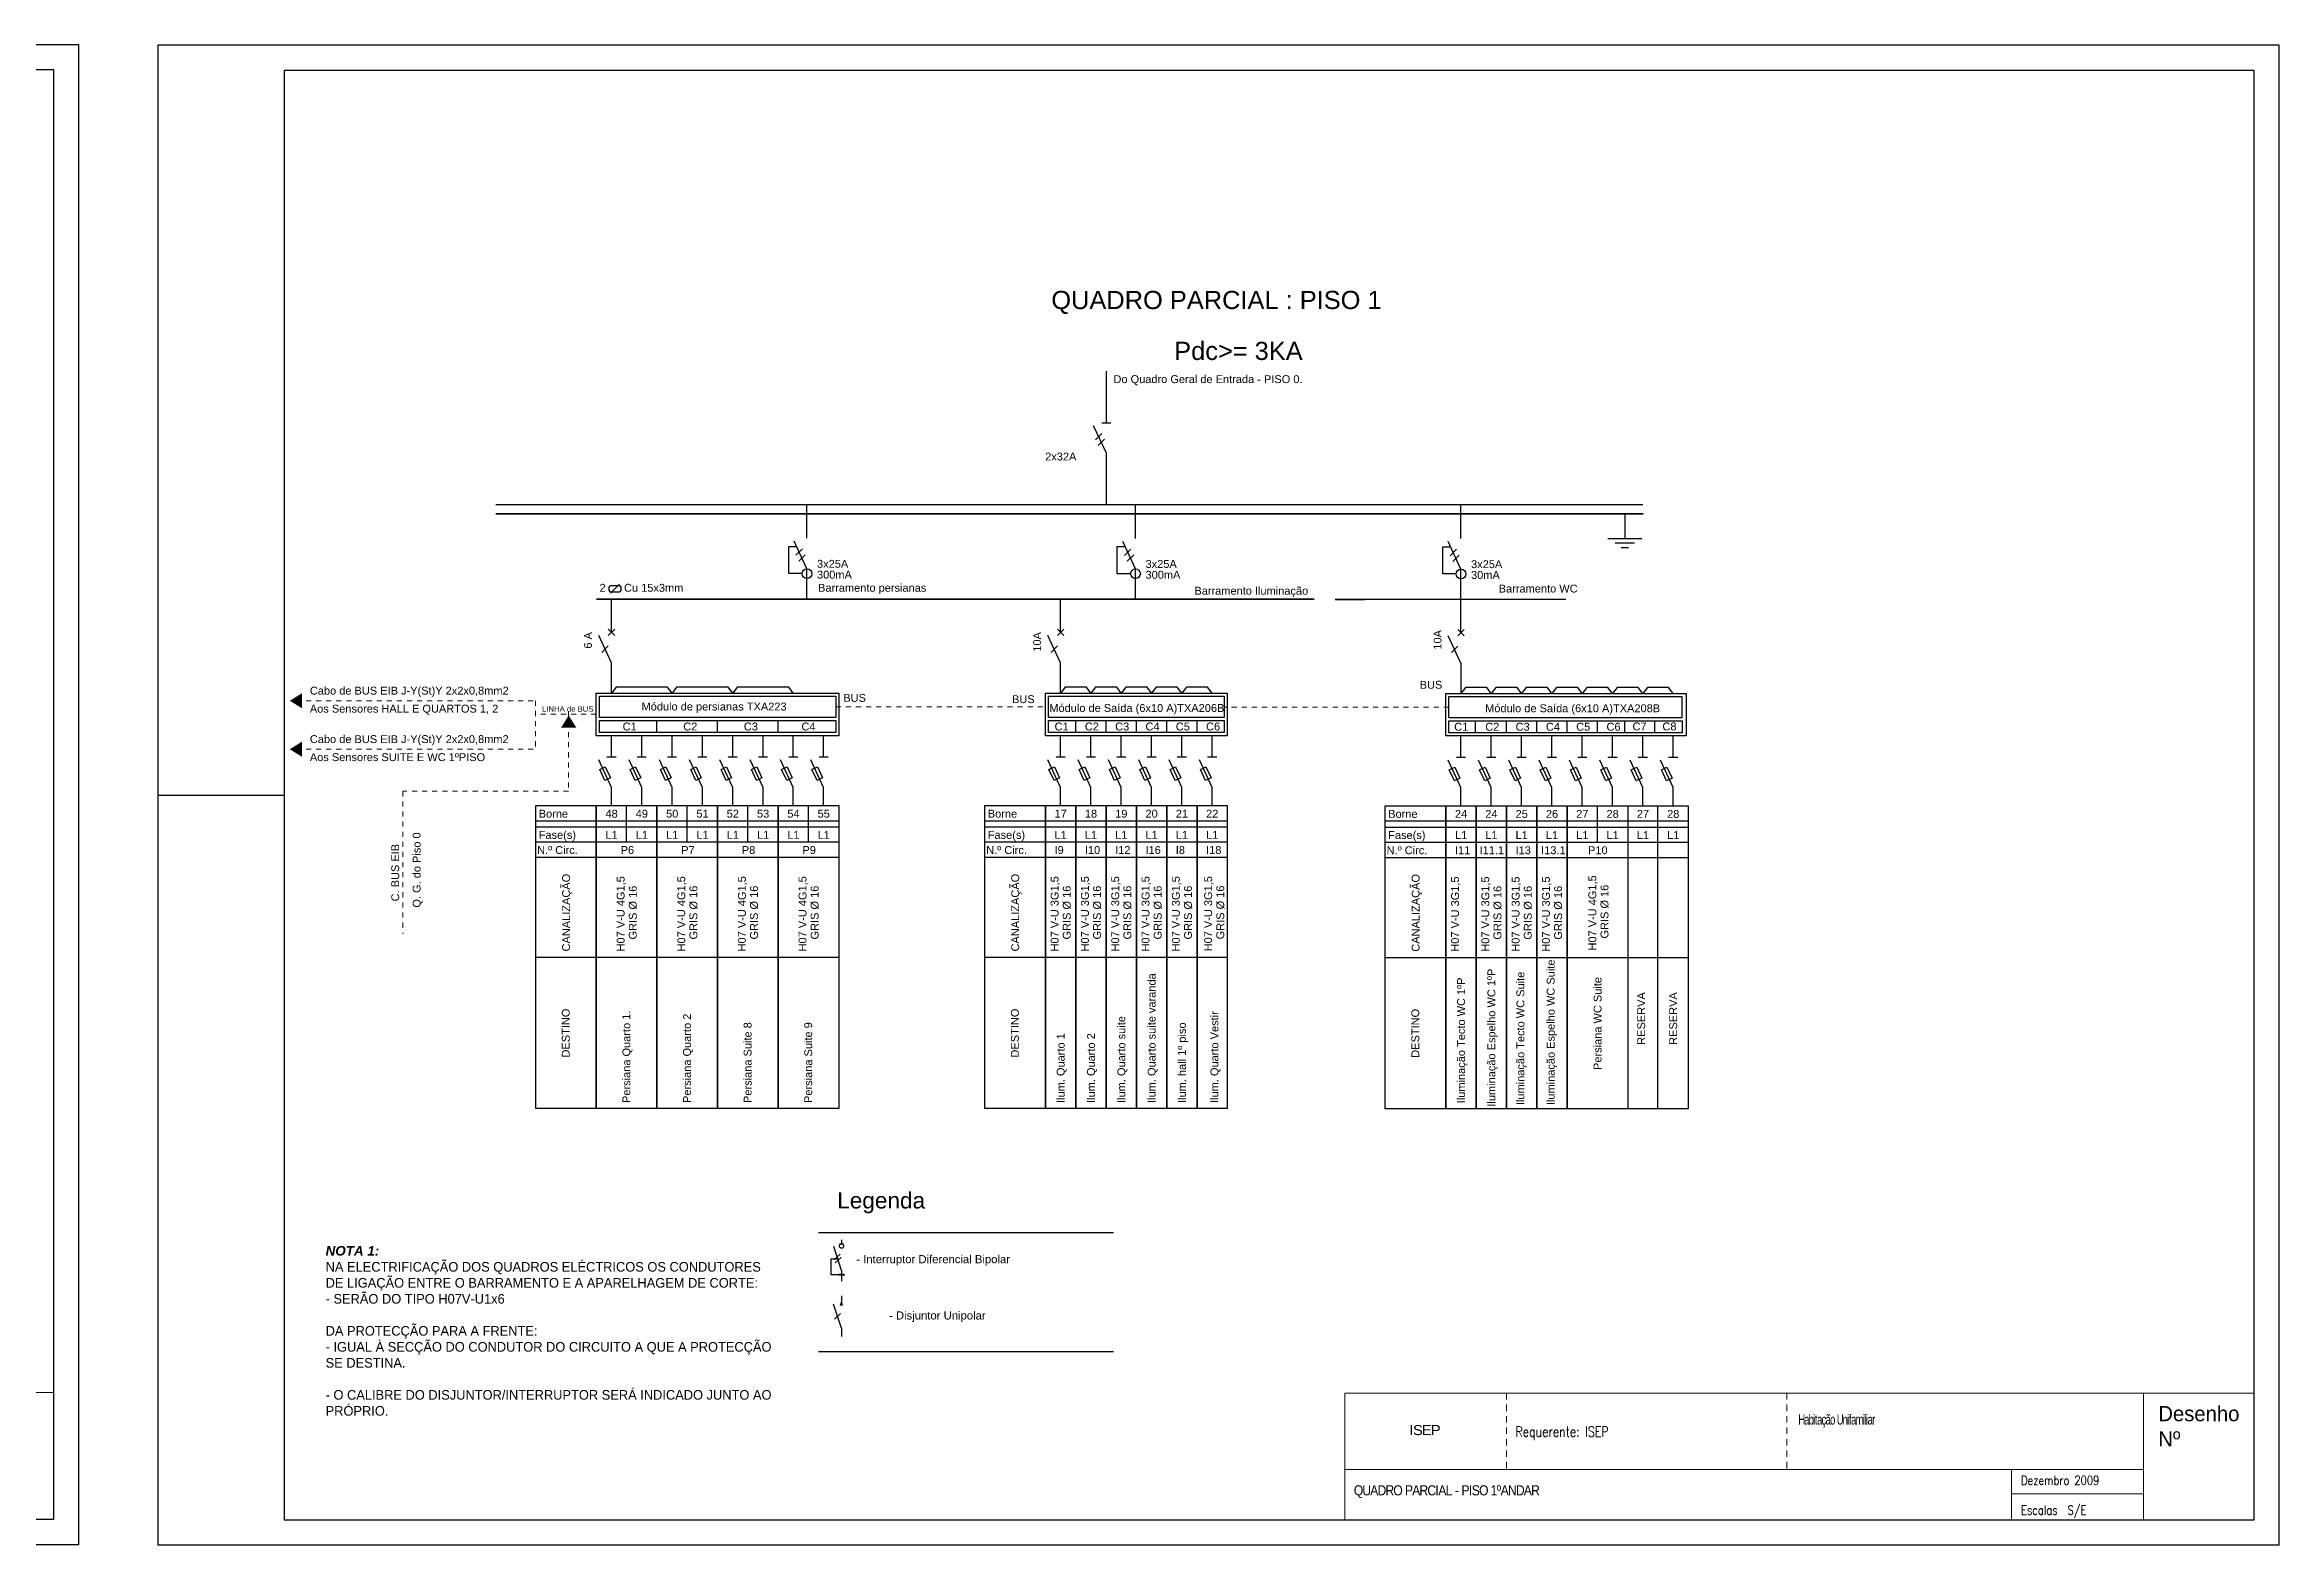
# Model space of a CAD drawing. Header units: millimetres. Extents: x 1521.5 to 1607.1, y 993.2 to 1065.3.
# Drawn here: x 1562.83 to 1607.07, y 993.22 to 1022.93 of the extents above; entities that cross this region are included whole.
import ezdxf

# ---------------------------------------------------------------- set-up
doc = ezdxf.new("R2010")
doc.units = ezdxf.units.MM
doc.linetypes.add('DASHED', pattern=[19.05, 12.7, -6.35])
doc.linetypes.add('RAYITAS', pattern=[0.375, 0.25, -0.125])
for name, color, linetype, lineweight in [('01 - Esquema Unifilar', 7, 'Continuous', 25), ('08 - Motorizações', 7, 'Continuous', 25), ('VISTA', 7, 'Continuous', 0)]:
    doc.layers.add(name, color=color, linetype=linetype, lineweight=lineweight)
for name, color, linetype in [('grelha', 7, 'Continuous'), ('Linha BUS', 7, 'Continuous'), ('Texto', 7, 'Continuous')]:
    doc.layers.add(name, color=color, linetype=linetype)
doc.styles.add('Arial', font='arial.ttf')
doc.styles.add('ROMANS', font='romans')

# ---------------------------------------------------------------- blocks, each defined once
blk = doc.blocks.new('Disjuntor Unipolar')
for p, q in [((0, 0), (0, -0.076)), ((0, -0.297), (-0.071, -0.076)), ((-0.064, -0.212), (-0.007, -0.161)), ((-0.011, -0.087), (0.011, -0.064)), ((-0.011, -0.064), (0.011, -0.087)), ((0, -0.297), (0, -0.373))]:
    blk.add_line(p, q)

msp = doc.modelspace()

# ---------------------------------------------------------------- linework, layer by layer
for p, q in [((1563.51, 1022.933), (1521.51, 1022.933)), ((1563.51, 993.233), (1563.51, 1022.933)), ((1607.07, 1022.922), (1565.07, 1022.922)), ((1565.07, 1022.922), (1565.07, 993.222)), ((1607.07, 993.222), (1607.07, 1022.922)), ((1563.01, 1022.433), (1524.01, 1022.433)), ((1563.01, 993.733), (1563.01, 1022.433)), ((1606.57, 1022.422), (1567.57, 1022.422)), ((1567.57, 1022.422), (1567.57, 993.722)), ((1606.57, 993.722), (1606.57, 1022.422)), ((1565.07, 1008.072), (1567.57, 1008.072)), ((1563.01, 993.733), (1524.01, 993.733)), ((1606.57, 993.722), (1567.57, 993.722)), ((1563.51, 993.233), (1521.51, 993.233)), ((1607.07, 993.222), (1565.07, 993.222))]:
    msp.add_line(p, q)
at = {"lineweight": 0}
for p, q in [((1545.01, 996.246), (1563.01, 996.246)), ((1588.57, 996.235), (1588.57, 994.222)), ((1588.57, 996.235), (1606.57, 996.235)), ((1604.38, 993.722), (1604.38, 996.235)), ((1588.57, 995.722), (1588.57, 993.722)), ((1588.57, 994.722), (1604.38, 994.722)), ((1601.77, 994.722), (1601.77, 993.722)), ((1601.77, 994.24), (1604.38, 994.24))]:
    msp.add_line(p, q, dxfattribs=at)
at = {"lineweight": 0, "ltscale": 0.1}
msp.add_line((1588.57, 994.222), (1588.57, 993.722), dxfattribs=at)
msp.add_line((1588.57, 994.222), (1588.57, 993.722), dxfattribs=at)
at = {"layer": '01 - Esquema Unifilar'}
for p, q in [((1578.606, 998.666), (1578.455, 999.136)), ((1578.46, 998.881), (1578.58, 998.987)), ((1578.481, 998.815), (1578.601, 998.922)), ((1578.52, 998.934), (1578.541, 998.869)), ((1578.564, 999.189), (1578.648, 999.189)), ((1578.606, 999.271), (1578.606, 999.189)), ((1578.404, 998.893), (1578.531, 998.893)), ((1578.404, 998.578), (1578.404, 998.893)), ((1578.548, 998.578), (1578.404, 998.578)), ((1578.606, 998.666), (1578.606, 998.449))]:
    msp.add_line(p, q, dxfattribs=at)
msp.add_circle((1578.606, 999.147), 0.0424, dxfattribs=at)
msp.add_ellipse((1578.606, 998.579), major_axis=(-0.0572, 0), ratio=0.274725, dxfattribs=at)
at = {"layer": '08 - Motorizações'}
for p, q in [((1578.149, 999.416), (1583.991, 999.416)), ((1578.15, 997.057), (1583.992, 997.057))]:
    msp.add_line(p, q, dxfattribs=at)
at = {"layer": 'grelha'}
for p, q in [((1583.851, 1015.449), (1583.851, 1016.469)), ((1583.851, 1014.845), (1583.598, 1015.389)), ((1583.761, 1015.449), (1583.941, 1015.449)), ((1583.634, 1015.111), (1583.761, 1015.238)), ((1583.688, 1014.995), (1583.815, 1015.122)), ((1583.851, 1013.825), (1583.851, 1014.845)), ((1577.922, 1013.161), (1577.922, 1013.821)), ((1584.426, 1013.158), (1584.426, 1013.818)), ((1590.87, 1013.154), (1590.87, 1013.814)), ((1577.922, 1012.556), (1577.67, 1013.101)), ((1584.426, 1012.554), (1584.173, 1013.098)), ((1590.87, 1012.55), (1590.618, 1013.094)), ((1577.562, 1012.46), (1577.562, 1013)), ((1577.562, 1013), (1577.716, 1013)), ((1577.705, 1012.823), (1577.833, 1012.95)), ((1577.759, 1012.707), (1577.886, 1012.834)), ((1584.066, 1012.458), (1584.066, 1012.998)), ((1584.066, 1012.998), (1584.22, 1012.998)), ((1584.209, 1012.821), (1584.336, 1012.948)), ((1584.263, 1012.705), (1584.39, 1012.832)), ((1590.51, 1012.454), (1590.51, 1012.994)), ((1590.51, 1012.994), (1590.664, 1012.994)), ((1590.654, 1012.816), (1590.781, 1012.944)), ((1590.707, 1012.7), (1590.835, 1012.828)), ((1574.001, 1012.192), (1574.001, 1012.132)), ((1574.211, 1012.252), (1574.031, 1012.072)), ((1574.211, 1012.222), (1574.031, 1012.222)), ((1574.241, 1012.132), (1574.241, 1012.192)), ((1577.826, 1012.46), (1577.562, 1012.46)), ((1577.922, 1011.956), (1577.922, 1012.556)), ((1584.33, 1012.458), (1584.066, 1012.458)), ((1584.426, 1011.954), (1584.426, 1012.554)), ((1590.774, 1012.454), (1590.51, 1012.454)), ((1590.87, 1011.95), (1590.87, 1012.55)), ((1574.031, 1012.102), (1574.211, 1012.102)), ((1574.052, 1011.296), (1574.052, 1011.956)), ((1582.944, 1011.296), (1582.944, 1011.956)), ((1590.87, 1011.292), (1590.87, 1011.952)), ((1573.988, 1011.233), (1574.116, 1011.36)), ((1573.988, 1011.36), (1574.116, 1011.233)), ((1582.88, 1011.233), (1583.007, 1011.36)), ((1582.88, 1011.36), (1583.007, 1011.233)), ((1590.807, 1011.228), (1590.934, 1011.355)), ((1590.807, 1011.355), (1590.934, 1011.228)), ((1574.052, 1010.692), (1573.8, 1011.236)), ((1573.862, 1010.901), (1573.989, 1011.028)), ((1582.944, 1010.692), (1582.691, 1011.236)), ((1582.754, 1010.901), (1582.881, 1011.028)), ((1590.87, 1010.687), (1590.618, 1011.232)), ((1590.68, 1010.896), (1590.808, 1011.023)), ((1574.052, 1010.092), (1574.052, 1010.692)), ((1582.944, 1010.092), (1582.944, 1010.692)), ((1590.87, 1010.687), (1590.87, 1010.087)), ((1590.57, 1009.247), (1590.57, 1010.087)), ((1590.57, 1010.087), (1595.326, 1010.087)), ((1590.63, 1009.607), (1590.63, 1010.027)), ((1590.63, 1010.027), (1595.241, 1010.027)), ((1595.241, 1010.027), (1595.241, 1009.607)), ((1595.326, 1010.087), (1595.326, 1009.247)), ((1574.952, 1009.312), (1574.952, 1009.552)), ((1576.152, 1009.312), (1576.152, 1009.552)), ((1577.352, 1009.312), (1577.352, 1009.552)), ((1583.244, 1009.312), (1583.244, 1009.552)), ((1583.844, 1009.312), (1583.844, 1009.552)), ((1584.444, 1009.312), (1584.444, 1009.552)), ((1585.044, 1009.312), (1585.044, 1009.552)), ((1585.644, 1009.312), (1585.644, 1009.552)), ((1595.241, 1009.607), (1590.63, 1009.607)), ((1591.155, 1009.307), (1591.155, 1009.547)), ((1591.77, 1009.307), (1591.77, 1009.547)), ((1592.37, 1009.307), (1592.37, 1009.547)), ((1592.97, 1009.307), (1592.97, 1009.547)), ((1593.57, 1009.307), (1593.57, 1009.547)), ((1594.71, 1009.307), (1594.71, 1009.547)), ((1574.052, 1008.832), (1574.052, 1009.252)), ((1574.652, 1008.832), (1574.652, 1009.252)), ((1575.252, 1008.832), (1575.252, 1009.252)), ((1575.852, 1008.832), (1575.852, 1009.252)), ((1576.452, 1008.832), (1576.452, 1009.252)), ((1577.052, 1008.832), (1577.052, 1009.252)), ((1577.652, 1008.832), (1577.652, 1009.252)), ((1578.252, 1008.832), (1578.252, 1009.252)), ((1582.944, 1008.832), (1582.944, 1009.252)), ((1583.544, 1008.832), (1583.544, 1009.252)), ((1584.144, 1008.832), (1584.144, 1009.252)), ((1584.744, 1008.832), (1584.744, 1009.252)), ((1585.344, 1008.832), (1585.344, 1009.252)), ((1585.944, 1008.832), (1585.944, 1009.252)), ((1595.326, 1009.247), (1590.57, 1009.247)), ((1590.87, 1008.827), (1590.87, 1009.247)), ((1591.47, 1008.827), (1591.47, 1009.247)), ((1592.07, 1008.827), (1592.07, 1009.247)), ((1592.67, 1008.827), (1592.67, 1009.247)), ((1593.27, 1008.827), (1593.27, 1009.247)), ((1593.87, 1008.827), (1593.87, 1009.247)), ((1594.47, 1008.827), (1594.47, 1009.247)), ((1595.07, 1008.827), (1595.07, 1009.247)), ((1574.052, 1008.228), (1573.8, 1008.772)), ((1573.962, 1008.832), (1574.142, 1008.832)), ((1574.652, 1008.228), (1574.4, 1008.772)), ((1574.562, 1008.832), (1574.742, 1008.832)), ((1575.252, 1008.228), (1575, 1008.772)), ((1575.162, 1008.832), (1575.342, 1008.832)), ((1575.852, 1008.228), (1575.6, 1008.772)), ((1575.762, 1008.832), (1575.942, 1008.832)), ((1576.452, 1008.228), (1576.2, 1008.772)), ((1576.362, 1008.832), (1576.542, 1008.832)), ((1577.052, 1008.228), (1576.8, 1008.772)), ((1576.962, 1008.832), (1577.142, 1008.832)), ((1577.652, 1008.228), (1577.4, 1008.772)), ((1577.562, 1008.832), (1577.742, 1008.832)), ((1578.252, 1008.228), (1578, 1008.772)), ((1578.162, 1008.832), (1578.342, 1008.832)), ((1582.944, 1008.228), (1582.691, 1008.772)), ((1582.854, 1008.832), (1583.034, 1008.832)), ((1583.544, 1008.228), (1583.291, 1008.772)), ((1583.454, 1008.832), (1583.634, 1008.832)), ((1584.144, 1008.228), (1583.891, 1008.772)), ((1584.054, 1008.832), (1584.234, 1008.832)), ((1584.744, 1008.228), (1584.491, 1008.772)), ((1584.654, 1008.832), (1584.834, 1008.832)), ((1585.344, 1008.228), (1585.091, 1008.772)), ((1585.254, 1008.832), (1585.434, 1008.832)), ((1585.944, 1008.228), (1585.691, 1008.772)), ((1585.854, 1008.832), (1586.034, 1008.832)), ((1590.87, 1008.223), (1590.618, 1008.767)), ((1590.78, 1008.827), (1590.96, 1008.827)), ((1591.47, 1008.223), (1591.218, 1008.767)), ((1591.38, 1008.827), (1591.56, 1008.827)), ((1592.07, 1008.223), (1591.818, 1008.767)), ((1591.98, 1008.827), (1592.16, 1008.827)), ((1592.67, 1008.223), (1592.418, 1008.767)), ((1592.58, 1008.827), (1592.76, 1008.827)), ((1593.27, 1008.223), (1593.018, 1008.767)), ((1593.18, 1008.827), (1593.36, 1008.827)), ((1593.87, 1008.223), (1593.618, 1008.767)), ((1593.78, 1008.827), (1593.96, 1008.827)), ((1594.47, 1008.223), (1594.218, 1008.767)), ((1594.38, 1008.827), (1594.56, 1008.827)), ((1595.07, 1008.223), (1594.818, 1008.767)), ((1594.98, 1008.827), (1595.16, 1008.827)), ((1574.052, 1007.868), (1574.052, 1008.228)), ((1574.652, 1007.868), (1574.652, 1008.228)), ((1575.252, 1007.868), (1575.252, 1008.228)), ((1575.852, 1007.868), (1575.852, 1008.228)), ((1576.452, 1007.868), (1576.452, 1008.228)), ((1577.052, 1007.868), (1577.052, 1008.228)), ((1577.652, 1007.868), (1577.652, 1008.228)), ((1578.252, 1007.868), (1578.252, 1008.228)), ((1582.944, 1007.868), (1582.944, 1008.228)), ((1583.544, 1007.868), (1583.544, 1008.228)), ((1584.144, 1007.868), (1584.144, 1008.228)), ((1584.744, 1007.868), (1584.744, 1008.228)), ((1585.344, 1007.868), (1585.344, 1008.228)), ((1585.944, 1007.868), (1585.944, 1008.228)), ((1590.87, 1007.863), (1590.87, 1008.223)), ((1591.47, 1007.863), (1591.47, 1008.223)), ((1592.07, 1007.863), (1592.07, 1008.223)), ((1592.67, 1007.863), (1592.67, 1008.223)), ((1593.27, 1007.863), (1593.27, 1008.223)), ((1593.87, 1007.863), (1593.87, 1008.223)), ((1594.47, 1007.863), (1594.47, 1008.223)), ((1595.07, 1007.863), (1595.07, 1008.223)), ((1574.352, 1007.148), (1574.352, 1007.868)), ((1575.552, 1007.148), (1575.552, 1007.868)), ((1576.752, 1007.148), (1576.752, 1007.868)), ((1577.952, 1007.148), (1577.952, 1007.868)), ((1592.97, 1001.863), (1592.97, 1007.863)), ((1592.97, 1007.863), (1593.57, 1007.863)), ((1593.57, 1007.143), (1593.57, 1007.863)), ((1593.57, 1007.863), (1594.17, 1007.863)), ((1594.17, 1007.863), (1594.17, 1001.863)), ((1594.17, 1007.863), (1594.77, 1007.863)), ((1594.77, 1001.863), (1594.77, 1007.863)), ((1594.77, 1007.863), (1595.37, 1007.863)), ((1595.37, 1007.863), (1595.37, 1001.863)), ((1572.552, 1007.568), (1573.752, 1007.568)), ((1572.552, 1007.448), (1573.752, 1007.448)), ((1573.752, 1007.568), (1574.952, 1007.568)), ((1573.752, 1007.448), (1574.952, 1007.448)), ((1574.952, 1007.568), (1576.152, 1007.568)), ((1574.952, 1007.448), (1576.152, 1007.448)), ((1576.152, 1007.568), (1577.352, 1007.568)), ((1576.152, 1007.448), (1577.352, 1007.448)), ((1577.352, 1007.568), (1578.552, 1007.568)), ((1577.352, 1007.448), (1578.552, 1007.448)), ((1581.444, 1007.568), (1582.644, 1007.568)), ((1581.444, 1007.448), (1582.644, 1007.448)), ((1582.644, 1007.568), (1583.244, 1007.568)), ((1582.644, 1007.448), (1583.244, 1007.448)), ((1583.244, 1007.568), (1583.844, 1007.568)), ((1583.244, 1007.448), (1583.844, 1007.448)), ((1583.844, 1007.568), (1584.444, 1007.568)), ((1583.844, 1007.448), (1584.444, 1007.448)), ((1584.444, 1007.568), (1585.044, 1007.568)), ((1584.444, 1007.448), (1585.044, 1007.448)), ((1585.044, 1007.568), (1585.644, 1007.568)), ((1585.044, 1007.448), (1585.644, 1007.448)), ((1585.644, 1007.568), (1586.244, 1007.568)), ((1585.644, 1007.448), (1586.244, 1007.448)), ((1589.37, 1007.563), (1590.57, 1007.563)), ((1589.37, 1007.443), (1590.57, 1007.443)), ((1590.57, 1007.563), (1591.17, 1007.563)), ((1590.57, 1007.443), (1591.17, 1007.443)), ((1591.17, 1007.563), (1591.77, 1007.563)), ((1591.17, 1007.443), (1591.77, 1007.443)), ((1591.77, 1007.563), (1592.37, 1007.563)), ((1591.77, 1007.443), (1592.37, 1007.443)), ((1592.37, 1007.563), (1592.97, 1007.563)), ((1592.37, 1007.443), (1592.97, 1007.443)), ((1592.97, 1007.563), (1593.57, 1007.563)), ((1592.97, 1007.443), (1593.57, 1007.443)), ((1593.57, 1007.563), (1594.17, 1007.563)), ((1593.57, 1007.443), (1594.17, 1007.443)), ((1594.17, 1007.563), (1594.77, 1007.563)), ((1594.17, 1007.443), (1594.77, 1007.443)), ((1594.77, 1007.563), (1595.37, 1007.563)), ((1594.77, 1007.443), (1595.37, 1007.443)), ((1572.552, 1007.148), (1573.752, 1007.148)), ((1573.752, 1007.148), (1574.952, 1007.148)), ((1574.952, 1007.148), (1576.152, 1007.148)), ((1576.152, 1007.148), (1577.352, 1007.148)), ((1577.352, 1007.148), (1578.552, 1007.148)), ((1581.444, 1007.148), (1582.644, 1007.148)), ((1582.644, 1007.148), (1583.244, 1007.148)), ((1583.244, 1007.148), (1583.844, 1007.148)), ((1583.844, 1007.148), (1584.444, 1007.148)), ((1584.444, 1007.148), (1585.044, 1007.148)), ((1585.044, 1007.148), (1585.644, 1007.148)), ((1585.644, 1007.148), (1586.244, 1007.148)), ((1589.37, 1007.143), (1590.57, 1007.143)), ((1590.57, 1007.143), (1591.17, 1007.143)), ((1591.17, 1007.143), (1591.77, 1007.143)), ((1591.77, 1007.143), (1592.37, 1007.143)), ((1592.37, 1007.143), (1592.97, 1007.143)), ((1592.97, 1007.143), (1593.57, 1007.143)), ((1593.57, 1007.143), (1594.17, 1007.143)), ((1594.17, 1007.143), (1594.77, 1007.143)), ((1594.77, 1007.143), (1595.37, 1007.143)), ((1572.552, 1006.848), (1573.752, 1006.848)), ((1573.752, 1006.848), (1574.952, 1006.848)), ((1574.952, 1006.848), (1576.152, 1006.848)), ((1576.152, 1006.848), (1577.352, 1006.848)), ((1577.352, 1006.848), (1578.552, 1006.848)), ((1581.444, 1006.848), (1582.644, 1006.848)), ((1582.644, 1006.848), (1583.244, 1006.848)), ((1583.244, 1006.848), (1583.844, 1006.848)), ((1583.844, 1006.848), (1584.444, 1006.848)), ((1584.444, 1006.848), (1585.044, 1006.848)), ((1585.044, 1006.848), (1585.644, 1006.848)), ((1585.644, 1006.848), (1586.244, 1006.848)), ((1589.37, 1006.843), (1590.57, 1006.843)), ((1590.57, 1006.843), (1591.17, 1006.843)), ((1591.17, 1006.843), (1591.77, 1006.843)), ((1591.77, 1006.843), (1592.37, 1006.843)), ((1592.37, 1006.843), (1592.97, 1006.843)), ((1592.97, 1006.843), (1593.57, 1006.843)), ((1593.57, 1006.843), (1594.17, 1006.843)), ((1594.17, 1006.843), (1594.77, 1006.843)), ((1594.77, 1006.843), (1595.37, 1006.843)), ((1572.552, 1004.868), (1573.752, 1004.868)), ((1573.752, 1004.868), (1574.952, 1004.868)), ((1574.952, 1004.868), (1576.152, 1004.868)), ((1576.152, 1004.868), (1577.352, 1004.868)), ((1577.352, 1004.868), (1578.552, 1004.868)), ((1581.444, 1004.868), (1582.644, 1004.868)), ((1582.644, 1004.868), (1583.244, 1004.868)), ((1583.244, 1004.868), (1583.844, 1004.868)), ((1583.844, 1004.868), (1584.444, 1004.868)), ((1584.444, 1004.868), (1585.044, 1004.868)), ((1585.044, 1004.868), (1585.644, 1004.868)), ((1585.644, 1004.868), (1586.244, 1004.868)), ((1589.37, 1004.863), (1590.57, 1004.863)), ((1590.57, 1004.863), (1591.17, 1004.863)), ((1591.17, 1004.863), (1591.77, 1004.863)), ((1591.77, 1004.863), (1592.37, 1004.863)), ((1592.37, 1004.863), (1592.97, 1004.863)), ((1592.97, 1004.863), (1593.57, 1004.863)), ((1593.57, 1004.863), (1594.17, 1004.863)), ((1594.17, 1004.863), (1594.77, 1004.863)), ((1594.77, 1004.863), (1595.37, 1004.863)), ((1593.57, 1001.863), (1592.97, 1001.863)), ((1594.17, 1001.863), (1593.57, 1001.863)), ((1595.37, 1001.863), (1594.17, 1001.863))]:
    msp.add_line(p, q, dxfattribs=at)
at = {"layer": 'grelha', "const_width": 0.03}
for points in [[(1594.476, 1013.825), (1571.761, 1013.825)], [(1582.128, 1011.956), (1573.752, 1011.956)], [(1587.967, 1011.956), (1581.957, 1011.955)], [(1592.948, 1011.952), (1588.379, 1011.95)]]:
    msp.add_lwpolyline(points, dxfattribs=at)
at = {"layer": 'grelha'}
for points in [[(1567.685, 1009.944, 0, 0.3, 0), (1567.925, 1009.944, 0.3, 0.3, 0)], [(1573.205, 1009.653, 0, 0.3, 0), (1573.205, 1009.413, 0.3, 0.3, 0)], [(1567.685, 1008.984, 0, 0.3, 0), (1567.925, 1008.984, 0.3, 0.3, 0)]]:
    msp.add_lwpolyline(points, format="xyseb", dxfattribs=at)
for points in [[(1573.752, 1009.252), (1573.752, 1010.092), (1578.552, 1010.092), (1578.552, 1009.252), (1573.752, 1009.252)], [(1575.252, 1010.092), (1575.162, 1010.212), (1574.142, 1010.212), (1574.052, 1010.092)], [(1576.452, 1010.092), (1576.362, 1010.212), (1575.342, 1010.212), (1575.252, 1010.092)], [(1577.652, 1010.092), (1577.562, 1010.212), (1576.542, 1010.212), (1576.452, 1010.092)], [(1582.644, 1009.252), (1582.644, 1010.092), (1586.244, 1010.092), (1586.244, 1009.252), (1582.644, 1009.252)], [(1583.544, 1010.092), (1583.454, 1010.212), (1583.034, 1010.212), (1582.944, 1010.092)], [(1584.144, 1010.092), (1584.054, 1010.212), (1583.634, 1010.212), (1583.544, 1010.092)], [(1584.744, 1010.092), (1584.654, 1010.212), (1584.234, 1010.212), (1584.144, 1010.092)], [(1585.344, 1010.092), (1585.254, 1010.212), (1584.834, 1010.212), (1584.744, 1010.092)], [(1585.944, 1010.092), (1585.854, 1010.212), (1585.434, 1010.212), (1585.344, 1010.092)], [(1591.47, 1010.087), (1591.38, 1010.207), (1590.96, 1010.207), (1590.87, 1010.087)], [(1592.07, 1010.087), (1591.98, 1010.207), (1591.56, 1010.207), (1591.47, 1010.087)], [(1592.67, 1010.087), (1592.58, 1010.207), (1592.16, 1010.207), (1592.07, 1010.087)], [(1593.27, 1010.087), (1593.18, 1010.207), (1592.76, 1010.207), (1592.67, 1010.087)], [(1593.87, 1010.087), (1593.78, 1010.207), (1593.36, 1010.207), (1593.27, 1010.087)], [(1594.47, 1010.087), (1594.38, 1010.207), (1593.96, 1010.207), (1593.87, 1010.087)], [(1595.07, 1010.087), (1594.98, 1010.207), (1594.56, 1010.207), (1594.47, 1010.087)], [(1590.63, 1009.307), (1590.63, 1009.547), (1592.97, 1009.547)], [(1592.97, 1009.547), (1594.11, 1009.547), (1594.11, 1009.307), (1592.97, 1009.307)], [(1594.11, 1009.547), (1595.25, 1009.547), (1595.25, 1009.307), (1594.11, 1009.307)], [(1592.97, 1009.307), (1590.63, 1009.307)], [(1573.752, 1001.868), (1572.552, 1001.868), (1572.552, 1007.868), (1573.752, 1007.868), (1573.752, 1001.868)], [(1574.952, 1001.868), (1573.752, 1001.868), (1573.752, 1007.868), (1574.952, 1007.868), (1574.952, 1001.868)], [(1576.152, 1001.868), (1574.952, 1001.868), (1574.952, 1007.868), (1576.152, 1007.868), (1576.152, 1001.868)], [(1577.352, 1001.868), (1576.152, 1001.868), (1576.152, 1007.868), (1577.352, 1007.868), (1577.352, 1001.868)], [(1578.552, 1001.868), (1577.352, 1001.868), (1577.352, 1007.868), (1578.552, 1007.868), (1578.552, 1001.868)], [(1582.644, 1001.868), (1581.444, 1001.868), (1581.444, 1007.868), (1582.644, 1007.868), (1582.644, 1001.868)], [(1583.244, 1001.868), (1582.644, 1001.868), (1582.644, 1007.868), (1583.244, 1007.868), (1583.244, 1001.868)], [(1583.844, 1001.868), (1583.244, 1001.868), (1583.244, 1007.868), (1583.844, 1007.868), (1583.844, 1001.868)], [(1584.444, 1001.868), (1583.844, 1001.868), (1583.844, 1007.868), (1584.444, 1007.868), (1584.444, 1001.868)], [(1585.044, 1001.868), (1584.444, 1001.868), (1584.444, 1007.868), (1585.044, 1007.868), (1585.044, 1001.868)], [(1585.644, 1001.868), (1585.044, 1001.868), (1585.044, 1007.868), (1585.644, 1007.868), (1585.644, 1001.868)], [(1586.244, 1001.868), (1585.644, 1001.868), (1585.644, 1007.868), (1586.244, 1007.868), (1586.244, 1001.868)], [(1590.57, 1001.863), (1589.37, 1001.863), (1589.37, 1007.863), (1590.57, 1007.863), (1590.57, 1001.863)], [(1591.17, 1001.863), (1590.57, 1001.863), (1590.57, 1007.863), (1591.17, 1007.863), (1591.17, 1001.863)], [(1591.77, 1001.863), (1591.17, 1001.863), (1591.17, 1007.863), (1591.77, 1007.863), (1591.77, 1001.863)], [(1592.37, 1001.863), (1591.77, 1001.863), (1591.77, 1007.863), (1592.37, 1007.863), (1592.37, 1001.863)], [(1592.97, 1001.863), (1592.37, 1001.863), (1592.37, 1007.863), (1592.97, 1007.863), (1592.97, 1001.863)]]:
    msp.add_lwpolyline(points, dxfattribs=at)
for points in [[(1573.812, 1009.612), (1573.812, 1010.032), (1578.492, 1010.032), (1578.492, 1009.612)], [(1582.704, 1009.612), (1582.704, 1010.032), (1586.184, 1010.032), (1586.184, 1009.612)], [(1573.812, 1009.312), (1573.812, 1009.552), (1578.492, 1009.552), (1578.492, 1009.312)], [(1582.704, 1009.312), (1582.704, 1009.552), (1586.184, 1009.552), (1586.184, 1009.312)], [(1573.821, 1008.584), (1573.93, 1008.634), (1574.031, 1008.416), (1573.922, 1008.366)], [(1574.421, 1008.584), (1574.53, 1008.634), (1574.631, 1008.416), (1574.522, 1008.366)], [(1575.021, 1008.584), (1575.13, 1008.634), (1575.231, 1008.416), (1575.122, 1008.366)], [(1575.621, 1008.584), (1575.73, 1008.634), (1575.831, 1008.416), (1575.722, 1008.366)], [(1576.221, 1008.584), (1576.33, 1008.634), (1576.431, 1008.416), (1576.322, 1008.366)], [(1576.821, 1008.584), (1576.93, 1008.634), (1577.031, 1008.416), (1576.922, 1008.366)], [(1577.421, 1008.584), (1577.53, 1008.634), (1577.631, 1008.416), (1577.522, 1008.366)], [(1578.021, 1008.584), (1578.13, 1008.634), (1578.231, 1008.416), (1578.122, 1008.366)], [(1582.712, 1008.584), (1582.821, 1008.634), (1582.922, 1008.416), (1582.813, 1008.366)], [(1583.312, 1008.584), (1583.421, 1008.634), (1583.522, 1008.416), (1583.413, 1008.366)], [(1583.912, 1008.584), (1584.021, 1008.634), (1584.122, 1008.416), (1584.013, 1008.366)], [(1584.512, 1008.584), (1584.621, 1008.634), (1584.722, 1008.416), (1584.613, 1008.366)], [(1585.112, 1008.584), (1585.221, 1008.634), (1585.322, 1008.416), (1585.213, 1008.366)], [(1585.712, 1008.584), (1585.821, 1008.634), (1585.922, 1008.416), (1585.813, 1008.366)], [(1590.639, 1008.579), (1590.748, 1008.629), (1590.849, 1008.412), (1590.74, 1008.361)], [(1591.239, 1008.579), (1591.348, 1008.629), (1591.449, 1008.412), (1591.34, 1008.361)], [(1591.839, 1008.579), (1591.948, 1008.629), (1592.049, 1008.412), (1591.94, 1008.361)], [(1592.439, 1008.579), (1592.548, 1008.629), (1592.649, 1008.412), (1592.54, 1008.361)], [(1593.039, 1008.579), (1593.148, 1008.629), (1593.249, 1008.412), (1593.14, 1008.361)], [(1593.639, 1008.579), (1593.748, 1008.629), (1593.849, 1008.412), (1593.74, 1008.361)], [(1594.239, 1008.579), (1594.348, 1008.629), (1594.449, 1008.412), (1594.34, 1008.361)], [(1594.839, 1008.579), (1594.948, 1008.629), (1595.049, 1008.412), (1594.94, 1008.361)]]:
    msp.add_lwpolyline(points, close=True, dxfattribs=at)
for centre in [(1577.922, 1012.46), (1584.426, 1012.458), (1590.87, 1012.454)]:
    msp.add_circle(centre, 0.096, dxfattribs=at)
for centre, start, end in [((1574.031, 1012.192), 90, 180), ((1574.211, 1012.192), 0, 90), ((1574.031, 1012.132), 180, 270), ((1574.211, 1012.132), 270, 0)]:
    msp.add_arc(centre, 0.03, start, end, dxfattribs=at)
at = {"layer": 'Linha BUS'}
for p, q in [((1594.115, 1013.645), (1594.115, 1013.155)), ((1593.778, 1013.155), (1594.452, 1013.155)), ((1593.924, 1013.072), (1594.306, 1013.072)), ((1594.043, 1012.98), (1594.187, 1012.98))]:
    msp.add_line(p, q, dxfattribs=at)
at = {"layer": 'Linha BUS', "linetype": 'RAYITAS', "lineweight": 15, "ltscale": 0.02}
for p, q in [((1567.805, 1009.944), (1572.55, 1009.941)), ((1572.55, 1009.941), (1572.55, 1008.985)), ((1573.752, 1009.676), (1572.55, 1009.676)), ((1573.204, 1009.723), (1573.204, 1008.151)), ((1578.492, 1009.822), (1582.704, 1009.822)), ((1590.63, 1009.817), (1586.184, 1009.817)), ((1567.805, 1008.984), (1572.55, 1008.985)), ((1573.204, 1008.151), (1569.919, 1008.151)), ((1569.919, 1008.151), (1569.919, 1005.327))]:
    msp.add_line(p, q, dxfattribs=at)
at = {"layer": 'Linha BUS', "linetype": 'RAYITAS', "lineweight": 15, "ltscale": 0.02, "const_width": 0.03}
msp.add_lwpolyline([(1594.477, 1013.645), (1571.761, 1013.645)], dxfattribs=at)
at = {"layer": 'VISTA', "linetype": 'DASHED', "ltscale": 0.01}
for p, q in [((1591.774, 996.235), (1591.774, 994.722)), ((1597.321, 996.235), (1597.32, 994.721))]:
    msp.add_line(p, q, dxfattribs=at)

# ---------------------------------------------------------------- block references
at = {"layer": '01 - Esquema Unifilar', "xscale": 2.15907030669041, "yscale": 2.15907030669041, "zscale": 2.15907030669041}
msp.add_blockref('Disjuntor Unipolar', (1578.603, 998.16), dxfattribs=at)

# ---------------------------------------------------------------- texts
at = {"lineweight": 0, "style": 'ROMANS', "width": 0.8}
for s, height, p in [('Requerente: ISEP  ', 0.2, (1591.949, 995.372)), ('Dezembro 2009', 0.18, (1601.958, 994.419)), ('Escalas  S/E', 0.18, (1601.958, 993.828))]:
    msp.add_text(s, height=height, dxfattribs=at).set_placement(p)
at = {"lineweight": 0, "insert": (1604.675, 995.979), "char_height": 0.3, "width": 1.49482, "attachment_point": 1}
msp.add_mtext('Desenho Nº \\P\\P  ', dxfattribs=at)
at = {"layer": '01 - Esquema Unifilar', "insert": (1568.393, 999.148), "char_height": 0.1901, "width": 8.9806, "attachment_point": 1}
msp.add_mtext('{\\fArial|b1|i1|c0|p34;NOTA 1:\\P}NA ELECTRIFICAÇÃO DOS QUADROS ELÉCTRICOS OS CONDUTORES\\PDE LIGAÇÃO ENTRE O BARRAMENTO E A APARELHAGEM DE CORTE:\\P- SERÃO DO TIPO H07V-U1x6\\P\\PDA PROTECÇÃO PARA A FRENTE:\\P- IGUAL À SECÇÃO DO CONDUTOR DO CIRCUITO A QUE A PROTECÇÃO SE DESTINA.\\P\\P- O CALIBRE DO DISJUNTOR/INTERRUPTOR SERÁ INDICADO JUNTO AO PRÓPRIO.', dxfattribs=at)
at = {"layer": '08 - Motorizações', "style": 'Arial'}
for s, height, p in [('Legenda', 0.32, (1578.521, 999.891)), ('- Interruptor Diferencial Bipolar', 0.16, (1578.899, 998.807)), ('- Disjuntor Unipolar', 0.16, (1579.547, 997.693))]:
    msp.add_text(s, height=height, dxfattribs=at).set_placement(p)
at = {"layer": 'Texto', "style": 'Arial'}
for s, height, p in [('QUADRO PARCIAL : PISO 1', 0.36, (1582.76, 1017.699)), ('Pdc>= 3KA', 0.36, (1585.192, 1016.691)), ('Do Quadro Geral de Entrada - PISO 0.', 0.156, (1583.99, 1016.233)), ('2x32A', 0.156, (1582.638, 1014.701)), ('3x25A', 0.156, (1578.121, 1012.577)), ('3x25A', 0.156, (1584.625, 1012.574)), ('3x25A', 0.156, (1591.069, 1012.57)), ('2      Cu 15x3mm', 0.156, (1573.816, 1012.102)), ('300mA', 0.156, (1578.121, 1012.362)), ('Barramento persianas', 0.156, (1578.142, 1012.102)), ('300mA', 0.156, (1584.625, 1012.36)), ('Barramento Iluminação', 0.156, (1585.592, 1012.044)), ('30mA', 0.156, (1591.069, 1012.356)), ('Barramento WC', 0.156, (1591.617, 1012.087)), ('Cabo de BUS EIB J-Y(St)Y 2x2x0,8mm2', 0.156, (1568.081, 1010.066)), ('BUS', 0.156, (1578.641, 1009.923)), ('BUS', 0.156, (1581.981, 1009.897)), ('BUS', 0.156, (1590.052, 1010.182)), ('Aos Sensores HALL E QUARTOS 1, 2', 0.156, (1568.081, 1009.709)), ('LINHA de BUS', 0.1092, (1572.678, 1009.727)), ('Módulo de persianas TXA223', 0.156, (1574.648, 1009.751)), ('Módulo de Saída (6x10 A)TXA206B', 0.156, (1582.721, 1009.722)), ('Módulo de Saída (6x10 A)TXA208B', 0.156, (1591.348, 1009.717)), ('Cabo de BUS EIB J-Y(St)Y 2x2x0,8mm2', 0.156, (1568.081, 1009.106)), ('C1', 0.156, (1574.273, 1009.356)), ('C2', 0.156, (1575.473, 1009.356)), ('C3', 0.156, (1576.673, 1009.356)), ('C4', 0.156, (1577.813, 1009.356)), ('C1', 0.156, (1582.824, 1009.356)), ('C2', 0.156, (1583.424, 1009.356)), ('C3', 0.156, (1584.024, 1009.356)), ('C4', 0.156, (1584.624, 1009.356)), ('C5', 0.156, (1585.224, 1009.356)), ('C6', 0.156, (1585.824, 1009.356)), ('C1', 0.156, (1590.735, 1009.351)), ('C2', 0.156, (1591.351, 1009.351)), ('C3', 0.156, (1591.951, 1009.351)), ('C4', 0.156, (1592.551, 1009.351)), ('C5', 0.156, (1593.151, 1009.351)), ('C6', 0.156, (1593.751, 1009.351)), ('C7', 0.156, (1594.266, 1009.357)), ('C8', 0.156, (1594.858, 1009.357)), ('Aos Sensores SUITE E WC 1ºPISO', 0.156, (1568.081, 1008.749)), ('Borne', 0.156, (1572.611, 1007.63)), ('48', 0.156, (1573.933, 1007.63)), ('49', 0.156, (1574.533, 1007.63)), ('50', 0.156, (1575.133, 1007.63)), ('51', 0.156, (1575.733, 1007.63)), ('52', 0.156, (1576.333, 1007.63)), ('53', 0.156, (1576.933, 1007.63)), ('54', 0.156, (1577.533, 1007.63)), ('55', 0.156, (1578.133, 1007.63)), ('Borne', 0.156, (1581.502, 1007.63)), ('17', 0.156, (1582.824, 1007.63)), ('18', 0.156, (1583.424, 1007.63)), ('19', 0.156, (1584.024, 1007.63)), ('20', 0.156, (1584.624, 1007.63)), ('21', 0.156, (1585.224, 1007.63)), ('22', 0.156, (1585.824, 1007.63)), ('Borne', 0.156, (1589.429, 1007.626)), ('24', 0.156, (1590.751, 1007.626)), ('24', 0.156, (1591.351, 1007.626)), ('25', 0.156, (1591.951, 1007.626)), ('26', 0.156, (1592.551, 1007.626)), ('27', 0.156, (1593.151, 1007.626)), ('28', 0.156, (1593.751, 1007.626)), ('27', 0.156, (1594.351, 1007.626)), ('28', 0.156, (1594.951, 1007.626)), ('Fase(s)', 0.156, (1572.611, 1007.21)), ('L1', 0.156, (1573.933, 1007.21)), ('L1', 0.156, (1574.533, 1007.21)), ('L1', 0.156, (1575.133, 1007.21)), ('L1', 0.156, (1575.733, 1007.21)), ('L1', 0.156, (1576.333, 1007.21)), ('L1', 0.156, (1576.933, 1007.21)), ('L1', 0.156, (1577.533, 1007.21)), ('L1', 0.156, (1578.133, 1007.21)), ('Fase(s)', 0.156, (1581.502, 1007.21)), ('L1', 0.156, (1582.824, 1007.21)), ('L1', 0.156, (1583.424, 1007.21)), ('L1', 0.156, (1584.024, 1007.21)), ('L1', 0.156, (1584.624, 1007.21)), ('L1', 0.156, (1585.224, 1007.21)), ('L1', 0.156, (1585.824, 1007.21)), ('Fase(s)', 0.156, (1589.429, 1007.206)), ('L1', 0.156, (1590.751, 1007.206)), ('L1', 0.156, (1591.351, 1007.206)), ('L1', 0.156, (1591.951, 1007.206)), ('L1', 0.156, (1592.551, 1007.206)), ('L1', 0.156, (1593.151, 1007.206)), ('L1', 0.156, (1593.751, 1007.206)), ('L1', 0.156, (1594.351, 1007.206)), ('L1', 0.156, (1594.951, 1007.206)), ('N.º Circ.', 0.156, (1572.58, 1006.91)), ('P6', 0.156, (1574.233, 1006.91)), ('P7', 0.156, (1575.433, 1006.91)), ('P8', 0.156, (1576.633, 1006.91)), ('P9', 0.156, (1577.833, 1006.91)), ('N.º Circ.', 0.156, (1581.471, 1006.91)), ('I9', 0.156, (1582.824, 1006.91)), ('I10', 0.156, (1583.424, 1006.91)), ('I12', 0.156, (1584.024, 1006.91)), ('I16', 0.156, (1584.624, 1006.91)), ('I8', 0.156, (1585.224, 1006.91)), ('I18', 0.156, (1585.824, 1006.91)), ('N.º Circ.', 0.156, (1589.398, 1006.906)), ('I11', 0.156, (1590.751, 1006.906)), ('I11.1', 0.156, (1591.239, 1006.906)), ('I13', 0.156, (1591.951, 1006.906)), ('I13.1', 0.156, (1592.456, 1006.906)), ('P10', 0.156, (1593.385, 1006.906))]:
    msp.add_text(s, height=height, dxfattribs=at).set_placement(p)
for s, p in [('6 A', (1573.665, 1010.976)), ('10A', (1582.557, 1010.916)), ('10A', (1590.484, 1010.956)), ('Q. G. do Piso 0', (1570.273, 1005.848)), ('C. BUS EIB', (1569.849, 1005.971)), ('CANALIZAÇÃO', (1573.232, 1004.98)), ('H07 V-U 4G1,5', (1574.312, 1004.98)), ('H07 V-U 4G1,5', (1575.512, 1004.98)), ('H07 V-U 4G1,5', (1576.712, 1004.98)), ('H07 V-U 4G1,5', (1577.912, 1004.98)), ('CANALIZAÇÃO', (1582.123, 1004.98)), ('H07 V-U 3G1,5', (1582.903, 1004.98)), ('H07 V-U 3G1,5', (1583.503, 1004.98)), ('H07 V-U 3G1,5', (1584.103, 1004.98)), ('H07 V-U 3G1,5', (1584.703, 1004.98)), ('H07 V-U 3G1,5', (1585.303, 1004.98)), ('H07 V-U 3G1,5', (1585.943, 1004.982)), ('CANALIZAÇÃO', (1590.05, 1004.975)), ('H07 V-U 3G1,5', (1590.83, 1004.975)), ('H07 V-U 3G1,5', (1591.43, 1004.975)), ('H07 V-U 3G1,5', (1592.03, 1004.975)), ('H07 V-U 3G1,5', (1592.63, 1004.975)), ('H07 V-U 4G1,5', (1593.549, 1004.998)), ('GRIS %%C 16', (1574.552, 1005.217)), ('GRIS %%C 16', (1575.752, 1005.217)), ('GRIS %%C 16', (1576.952, 1005.217)), ('GRIS %%C 16', (1578.152, 1005.217)), ('GRIS %%C 16', (1583.143, 1005.217)), ('GRIS %%C 16', (1583.743, 1005.217)), ('GRIS %%C 16', (1584.343, 1005.217)), ('GRIS %%C 16', (1584.943, 1005.217)), ('GRIS %%C 16', (1585.543, 1005.217)), ('GRIS %%C 16', (1586.183, 1005.22)), ('GRIS %%C 16', (1591.67, 1005.213)), ('GRIS %%C 16', (1592.27, 1005.213)), ('GRIS %%C 16', (1592.87, 1005.213)), ('GRIS %%C 16', (1593.789, 1005.236)), ('Iluminação Espelho WC Suite', (1592.724, 1001.938)), ('Ilum. Quarto suite varanda', (1584.823, 1001.98)), ('Iluminação Tecto WC 1ºP', (1590.95, 1001.975)), ('Iluminação Espelho WC 1ºP', (1591.55, 1001.907)), ('Iluminação Tecto WC Suite', (1592.124, 1001.938)), ('Persiana WC Suite', (1593.652, 1002.633)), ('DESTINO', (1573.225, 1002.88)), ('Persiana Quarto 1.', (1574.425, 1001.98)), ('DESTINO', (1582.116, 1002.88)), ('Ilum. Quarto Vestir', (1586.067, 1001.98)), ('DESTINO', (1590.043, 1002.875)), ('RESERVA', (1594.516, 1003.132)), ('RESERVA', (1595.149, 1003.132)), ('Persiana Quarto 2', (1575.625, 1001.98)), ('Persiana Suite 8 ', (1576.825, 1001.98)), ('Persiana Suite 9 ', (1578.025, 1001.98)), ('Ilum. Quarto 1', (1583.023, 1001.98)), ('Ilum. Quarto 2', (1583.623, 1001.98)), ('Ilum. Quarto suite', (1584.223, 1001.98)), ('Ilum. hall 1º piso', (1585.423, 1001.98))]:
    msp.add_text(s, height=0.156, rotation=90, dxfattribs=at).set_placement(p)
at = {"layer": 'VISTA', "linetype": 'DASHED', "char_height": 0.2, "width": 16.04086, "attachment_point": 1}
for s, insert in [('{\\fBankGothic Lt BT|b0|i0|c0|p34;\\W0.7;\\T0.75;Habitação Unifamiliar }', (1597.549, 995.813)), ('{\\W0.9;\\T0.9;QUADRO PARCIAL - PISO 1ºANDAR}', (1588.748, 994.411))]:
    msp.add_mtext(s, dxfattribs=dict(at, insert=insert))
at = {"layer": 'VISTA', "linetype": 'DASHED', "ltscale": 0.01, "insert": (1590.147, 995.503), "char_height": 0.2, "width": 3.20233, "attachment_point": 5}
msp.add_mtext('{\\W1.1;\\T0.9;ISEP}', dxfattribs=at)

doc.saveas('drawing.dxf')
